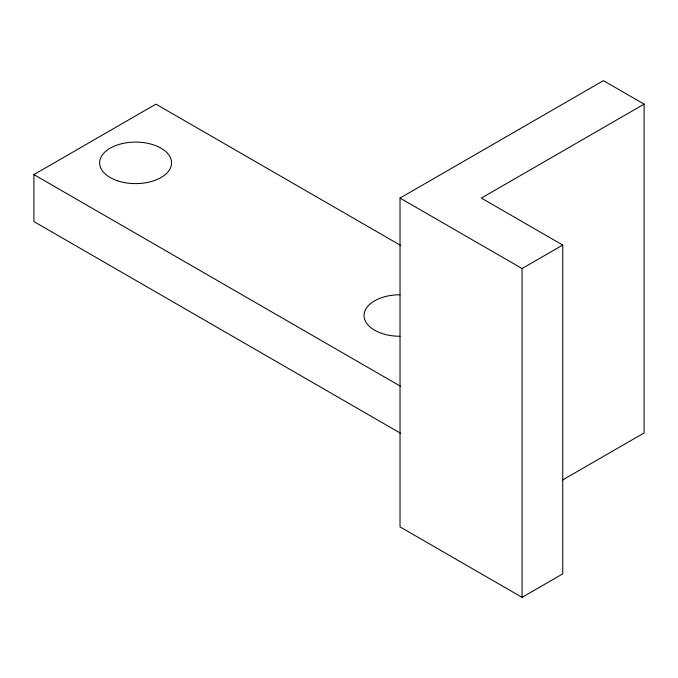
<?xml version="1.0" encoding="UTF-8"?>
<svg xmlns="http://www.w3.org/2000/svg" width="678" height="678" viewBox="0 0 678 678"><rect width="100%" height="100%" fill="white"/><g stroke="black" fill="none" stroke-linecap="round" stroke-linejoin="round"><path stroke-width="1.02" d="M400.69 433.335L33.9 221.57L33.9 174.593L155.94 104.141L400.774 245.487M644.1 104.132L481.38 198.078L562.74 245.055L562.74 573.868L522.06 597.352L400.02 526.891L400.02 198.078L603.42 80.648L644.1 104.132L644.1 432.945L562.74 479.922M400.02 198.078L522.06 268.539L562.74 245.055M33.9 174.593L400.69 386.358M522.06 268.539L522.06 597.352M400.02 336.271A35.959 20.755 0 0 1 364.061 315.516A35.959 20.755 0 0 1 400.02 294.752M117.625 180.831A35.959 20.755 0 0 0 171.559 162.856A35.959 20.755 0 0 0 117.625 144.872A35.959 20.755 0 0 0 117.625 180.831"/></g></svg>
